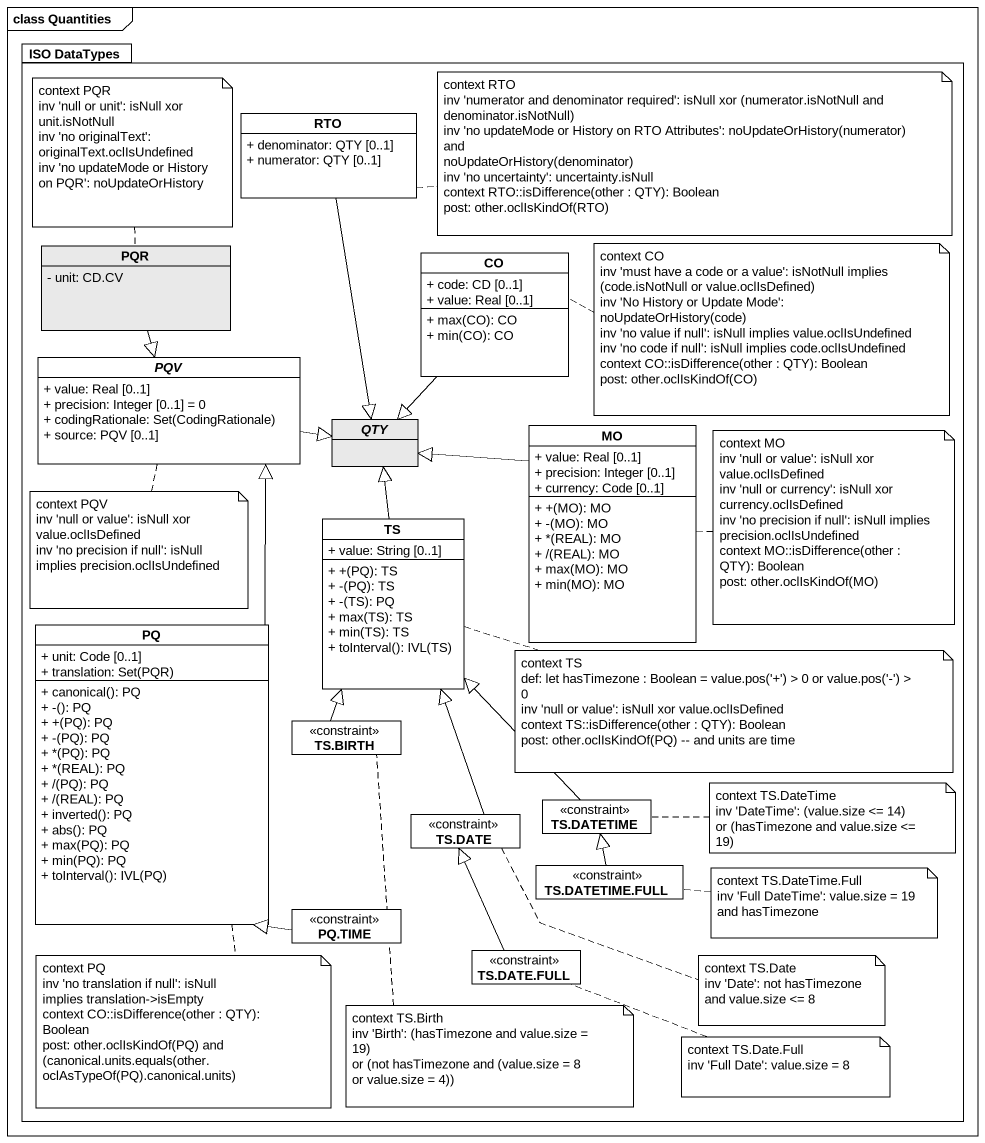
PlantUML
@startuml
mainframe class Quantities
hide circle
hide empty members
skinparam classAttributeIconSize 0
package "ISO DataTypes" as ISO_DataTypes #FFFFFF {
  class RTO {
    + denominator: QTY [0..1]
    + numerator: QTY [0..1]
  }
  class PQR #E9E9E9 {
    - unit: CD.CV
  }
  class CO {
    + code: CD [0..1]
    + value: Real [0..1]
    + max(CO): CO
    + min(CO): CO
  }
  abstract class PQV {
    + value: Real [0..1]
    + precision: Integer [0..1] = 0
    {field} + codingRationale: Set(CodingRationale)
    + source: PQV [0..1]
  }
  abstract class QTY #E9E9E9
  class MO {
    + value: Real [0..1]
    + precision: Integer [0..1]
    + currency: Code [0..1]
    + +(MO): MO
    + -(MO): MO
    + *(REAL): MO
    + /(REAL): MO
    + max(MO): MO
    + min(MO): MO
  }
  class TS {
    + value: String [0..1]
    + +(PQ): TS
    + -(PQ): TS
    + -(TS): PQ
    + max(TS): TS
    + min(TS): TS
    + toInterval(): IVL(TS)
  }
  class PQ {
    + unit: Code [0..1]
    {field} + translation: Set(PQR)
    + canonical(): PQ
    + -(): PQ
    + +(PQ): PQ
    + -(PQ): PQ
    + *(PQ): PQ
    + *(REAL): PQ
    + /(PQ): PQ
    + /(REAL): PQ
    + inverted(): PQ
    + abs(): PQ
    + max(PQ): PQ
    + min(PQ): PQ
    + toInterval(): IVL(PQ)
  }
  class "TS.BIRTH" as TS_BIRTH <<constraint>>
  class "TS.DATE" as TS_DATE <<constraint>>
  class "TS.DATETIME" as TS_DATETIME <<constraint>>
  class "TS.DATETIME.FULL" as TS_DATETIME_FULL <<constraint>>
  class "PQ.TIME" as PQ_TIME <<constraint>>
  class "TS.DATE.FULL" as TS_DATE_FULL <<constraint>>
}
RTO --|> QTY
PQR --|> PQV
CO --|> QTY
PQV -right-|> QTY
MO -left-|> QTY
TS -up-|> QTY
PQ -up-|> PQV
TS_BIRTH -up-|> TS
TS_DATE -up-|> TS
TS_DATETIME -up-|> TS
TS_DATETIME_FULL -up-|> TS_DATETIME
PQ_TIME -up-|> PQ
TS_DATE_FULL -up-|> TS_DATE
note top of PQR
  context PQR
  inv 'null or unit': isNull xor
  unit.isNotNull
  inv 'no originalText':
  originalText.oclIsUndefined
  inv 'no updateMode or History
  on PQR': noUpdateOrHistory
end note
note right of RTO
  context RTO
  inv 'numerator and denominator required': isNull xor (numerator.isNotNull and
  denominator.isNotNull)
  inv 'no updateMode or History on RTO Attributes': noUpdateOrHistory(numerator) and
  noUpdateOrHistory(denominator)
  inv 'no uncertainty': uncertainty.isNull
  context RTO::isDifference(other : QTY): Boolean
  post: other.oclIsKindOf(RTO)
end note
note right of CO
  context CO
  inv 'must have a code or a value': isNotNull implies
  (code.isNotNull or value.oclIsDefined)
  inv 'No History or Update Mode': noUpdateOrHistory(code)
  inv 'no value if null': isNull implies value.oclIsUndefined
  inv 'no code if null': isNull implies code.oclIsUndefined
  context CO::isDifference(other : QTY): Boolean
  post: other.oclIsKindOf(CO)
end note
note right of MO
  context MO
  inv 'null or value': isNull xor
  value.oclIsDefined
  inv 'null or currency': isNull xor
  currency.oclIsDefined
  inv 'no precision if null': isNull implies
  precision.oclIsUndefined
  context MO::isDifference(other :
  QTY): Boolean
  post: other.oclIsKindOf(MO)
end note
note bottom of PQV
  context PQV
  inv 'null or value': isNull xor
  value.oclIsDefined
  inv 'no precision if null': isNull
  implies precision.oclIsUndefined
end note
note right of TS
  context TS
  def: let hasTimezone : Boolean = value.pos('+') > 0 or value.pos('-') > 0
  inv 'null or value': isNull xor value.oclIsDefined
  context TS::isDifference(other : QTY): Boolean
  post: other.oclIsKindOf(PQ) -- and units are time
end note
note right of TS_DATETIME
  context TS.DateTime
  inv 'DateTime': (value.size <= 14)
  or (hasTimezone and value.size <= 19)
end note
note right of TS_DATETIME_FULL
  context TS.DateTime.Full
  inv 'Full DateTime': value.size = 19
  and hasTimezone
end note
note bottom of PQ
  context PQ
  inv 'no translation if null': isNull
  implies translation->isEmpty
  context CO::isDifference(other : QTY): Boolean
  post: other.oclIsKindOf(PQ) and
  (canonical.units.equals(other.
  oclAsTypeOf(PQ).canonical.units)
end note
note right of TS_DATE
  context TS.Date
  inv 'Date': not hasTimezone
  and value.size <= 8
end note
note bottom of TS_BIRTH
  context TS.Birth
  inv 'Birth': (hasTimezone and value.size = 19)
  or (not hasTimezone and (value.size = 8
  or value.size = 4))
end note
note right of TS_DATE_FULL
  context TS.Date.Full
  inv 'Full Date': value.size = 8
end note
@enduml
